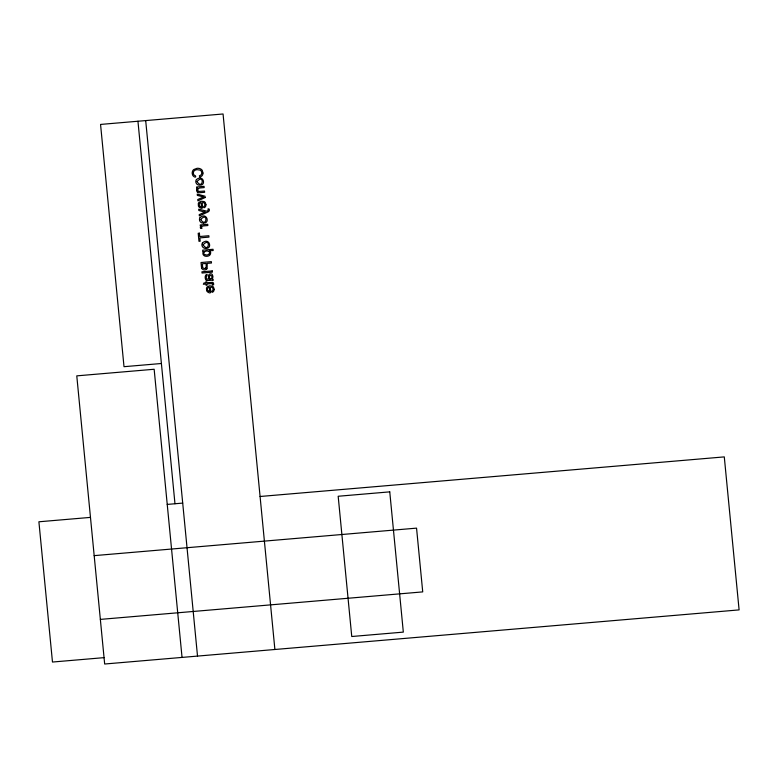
<?xml version="1.0" encoding="UTF-8"?>
<svg xmlns="http://www.w3.org/2000/svg" width="778" height="778" viewBox="0 0 778 778"><rect width="100%" height="100%" fill="white"/><g stroke="black" fill="none" stroke-linecap="round" stroke-linejoin="round"><path stroke-width="1.17" d="M209.525 276.987C209.389 272.835 214.144 276.968 210.935 278.787M196.746 190.065L196.834 189.385A2.519 2.49 18.8 0 1 197.252 188.5L197.729 188.013L196.669 188.101L196.552 186.992L204.06 186.35L204.176 187.586L199.469 188.023L198.137 188.83A1.994 1.964 18.8 0 0 197.855 189.696A2.315 2.276 18.8 0 0 197.884 190.202A1.449 1.43 18.8 0 0 198.915 191.476M200.685 226.583L201.512 225.892L200.335 225.999L200.228 224.949L207.736 224.307L207.852 225.542L203.953 225.873A5.018 4.95 18.8 0 0 202.494 226.203A1.293 1.274 18.8 0 0 201.638 227.468A2.052 2.023 18.8 0 0 201.988 228.343L200.588 228.411A2.441 2.402 18.8 0 1 200.364 227.614A1.449 1.43 18.8 0 1 200.539 226.787M203.554 251.489L202.786 251.343L202.669 250.166L213.046 249.281L213.172 250.516L209.457 250.837A2.645 2.606 18.8 0 1 210.225 251.605A2.412 2.373 18.8 0 1 210.605 252.704M209.253 279.146L209.71 279.108A3.063 3.015 18.8 0 0 210.955 278.816M161.396 363.501L124.003 366.691L100.557 124.431L223.062 113.987L274.887 649.494M167.231 504.416L182.704 503.094M260.076 496.49L724.289 456.89L739.1 609.894L104.67 664.013L76.779 375.862L154.151 369.258L182.042 657.42M90.481 517.389L38.9 521.785L52.476 662.039L104.058 657.643M94.177 555.638L416.551 528.136L422.726 591.893L100.352 619.395M203.505 223.101C210.041 223.461 207.026 213.123 201.405 216.654A3.093 3.044 18.8 0 0 200.218 217.607M205.956 248.386C212.491 248.746 209.467 238.408 203.846 241.939A3.093 3.044 18.8 0 0 202.669 242.892M212.054 283.591L206.948 283.96L207.065 285.195L206.073 285.283L205.946 284.048L203.34 284.271L203.982 282.968L205.83 282.813L205.742 281.879L206.744 281.801L206.831 282.725L212.676 282.375A1.216 1.196 18.8 0 1 213.24 282.774A1.313 1.293 18.8 0 1 213.415 283.046L213.58 283.562A4.454 4.386 18.8 0 1 213.59 284.826L212.462 284.738M207.162 280.518L207.619 280.518A13.547 13.343 18.8 0 0 208.319 280.479L212.073 280.216A3.063 3.024 18.8 0 1 213.162 280.44L213.046 279.205A2.412 2.373 18.8 0 0 212.073 278.981L212.666 277.911A3.958 3.89 18.8 0 0 212.871 276.171L212.258 274.498A2.101 2.062 18.8 0 0 211.752 274.08A1.887 1.857 18.8 0 0 211.169 273.846L210.955 273.807A2.373 2.334 18.8 0 0 210.507 273.807A2.071 2.042 18.8 0 0 208.874 274.858A3.161 3.122 18.8 0 0 208.553 275.801L208.533 275.898A11.193 11.018 18.8 0 0 208.475 276.939C209.408 279.263 206.647 280.255 206.296 277.814A4.415 4.357 18.8 0 1 206.248 277.163C206.608 275.976 208.397 273.613 206.092 274.838A2.052 2.023 18.8 0 0 205.664 275.305L205.324 276.122A4.172 4.104 18.8 0 0 205.217 276.715L205.207 277.6A7.274 7.167 18.8 0 0 205.275 278.291L205.47 279.049A3.034 2.986 18.8 0 0 205.742 279.633L206.073 280.051M199.051 191.427L204.517 191.048L204.633 192.283L200.043 192.672A13.936 13.722 18.8 0 1 199.294 192.72L198.808 192.711A2.49 2.451 18.8 0 1 197.836 192.409A1.585 1.556 18.8 0 1 197.544 192.185L197.281 191.884M209.69 291.458L209.272 287.131A2.256 2.217 18.8 0 0 208.28 291.079M206.287 266.018L206.034 263.47L202.348 263.781L202.601 266.416A5.835 5.738 18.8 0 0 202.786 267.525A1.819 1.789 18.8 0 0 205.8 267.846M145.69 120.58L197.515 656.097M137.949 121.242L174.972 503.755M196.348 179.514A3.696 3.647 18.8 0 0 199.839 185.183C206.364 185.456 203.359 175.196 197.729 178.697A3.093 3.044 18.8 0 0 196.542 179.65M197.262 191.884A3.093 3.054 18.8 0 1 196.766 190.065M205.003 212.063A20.471 20.16 18.8 0 0 203.466 212.695L199.226 214.621L199.353 215.934L208.086 211.879A4.512 4.444 18.8 0 0 208.485 211.616L209.107 210.974A1.809 1.78 18.8 0 0 209.36 210.079A2.684 2.635 18.8 0 0 209.117 208.981L207.959 208.893A2.752 2.713 18.8 0 1 208.164 209.797L208.105 210.138A1.118 1.109 18.8 0 1 207.697 210.721L207.386 210.906A14.87 14.646 18.8 0 1 206.792 211.188L198.701 209.185L198.828 210.498L203.243 211.674A19.071 18.779 18.8 0 0 205.003 212.063M203.515 223.14A3.696 3.647 18.8 0 1 200.024 217.48M205.956 248.425A3.696 3.647 18.8 0 1 202.465 242.755M210.614 252.704A3.102 3.054 18.8 0 1 210.371 254.182L210.284 254.387A3.034 2.986 18.8 0 1 209.408 255.437L209 255.699A4.6 4.532 18.8 0 1 207.804 256.156L207.541 256.205A5.281 5.203 18.8 0 1 204.993 256.098L204.361 255.806A2.888 2.84 18.8 0 1 202.941 253.939L202.902 252.665A2.101 2.071 18.8 0 1 203.097 252.101A2.674 2.635 18.8 0 1 203.564 251.489M204.633 251.79A3.569 3.511 18.8 0 1 208.669 251.45M208.747 251.323A1.964 1.935 18.8 0 1 209 254.28M208.893 254.163A3.627 3.569 18.8 0 1 204.75 254.532M204.624 254.727A1.964 1.935 18.8 0 1 204.517 251.654M206.851 268.887A2.023 1.994 18.8 0 0 207.123 268.517L207.23 263.372L211.48 263.003L211.344 261.641L201.025 262.526L201.414 266.523A8.84 8.704 18.8 0 0 201.628 267.797M206.783 268.828A3.044 3.005 18.8 0 1 201.502 267.836M206.199 266.047A2.947 2.898 18.8 0 1 206.014 267.982M207.162 280.508A2.062 2.023 18.8 0 1 206.248 280.206M209.486 276.987A11.339 11.164 18.8 0 1 209.292 279.156M212.297 283.493A2.042 2.013 18.8 0 1 212.394 284.719M209.69 291.419A2.49 2.451 18.8 0 1 208.261 291.118M205.956 204.731L205.732 206.131A2.966 2.917 18.8 0 1 204.799 207.366C203.554 208.64 203.116 206.471 204.429 206.053A1.887 1.857 18.8 0 0 204.867 205.042L204.721 203.855A2.169 2.13 18.8 0 0 204.235 203.126A2.266 2.237 18.8 0 0 203.885 202.834C199.683 200.539 205.616 211.363 199.703 207.561A3.268 3.219 18.8 0 1 198.925 206.89A3.112 3.063 18.8 0 1 198.419 206.034L198.293 203.583A3.17 3.122 18.8 0 1 198.75 202.679A3.326 3.277 18.8 0 1 199.217 202.154L201.327 201.249L204.089 201.541A3.122 3.073 18.8 0 1 205.373 202.669L205.956 204.731M214.135 289.299L213.921 290.7A2.966 2.917 18.8 0 1 212.978 291.935C211.742 293.218 211.305 291.04 212.608 290.622A1.887 1.857 18.8 0 0 213.046 289.611L212.9 288.424A2.169 2.13 18.8 0 0 212.423 287.695A2.266 2.237 18.8 0 0 212.073 287.403C207.872 285.098 213.765 295.941 207.891 292.129A3.268 3.219 18.8 0 1 207.113 291.458A3.112 3.063 18.8 0 1 206.598 290.602L206.481 288.152A3.17 3.122 18.8 0 1 206.929 287.247A3.326 3.277 18.8 0 1 207.395 286.722L209.506 285.818L212.268 286.11A3.122 3.073 18.8 0 1 213.551 287.238L214.135 289.299M202.941 173.037L202.844 174.136A3.948 3.89 18.8 0 1 201.852 175.974L199.868 177.17L199.392 175.838L200.909 175.001A2.772 2.733 18.8 0 0 201.658 173.679L201.726 172.619A3.433 3.384 18.8 0 0 201.074 170.917A2.723 2.684 18.8 0 0 200.189 170.149L197.155 169.672A6.253 6.166 18.8 0 0 195.21 170.158L194.772 170.382A2.986 2.947 18.8 0 0 193.673 171.598A2.83 2.791 18.8 0 0 193.508 172.055L193.391 172.823A4.328 4.26 18.8 0 0 193.44 173.63L193.722 174.496A2.363 2.334 18.8 0 0 194.082 175.011A2.256 2.227 18.8 0 0 194.412 175.303C196.192 175.468 196.124 178.094 194.306 176.83A3.783 3.725 18.8 0 1 192.701 175.225L192.273 173.912A5.689 5.602 18.8 0 1 192.205 172.881A4.989 4.921 18.8 0 1 192.613 171.034A4.182 4.114 18.8 0 1 193.741 169.536L197.038 168.311A7.128 7.021 18.8 0 1 199.858 168.612L201.064 169.186A3.968 3.909 18.8 0 1 201.979 170.022A3.686 3.627 18.8 0 1 202.329 170.547L202.941 173.037M196.999 181.585C203.184 190.824 204.653 172.93 196.999 181.585M200.675 219.552C206.851 228.781 208.339 210.887 200.675 219.552M203.126 244.827C209.253 254.056 210.828 236.181 203.126 244.827M205.139 197.534L197.894 200.841L197.768 199.518L203.573 196.951L197.369 195.414L197.242 194.101L205.013 196.221L205.139 197.534M199.392 233.186L198.196 233.283L198.974 241.326L200.17 241.219L199.839 237.883L208.971 237.105L208.835 235.744L199.713 236.522L199.392 233.186M212.238 270.919L201.93 271.794L202.047 273.039L212.365 272.154L212.238 270.919M389.759 491.861L338.177 496.257L351.753 636.511L403.325 632.115L389.759 491.861M201.512 206.89L201.094 202.562A2.256 2.217 18.8 0 0 200.102 206.51A2.49 2.451 18.8 0 0 201.502 206.851"/></g></svg>
